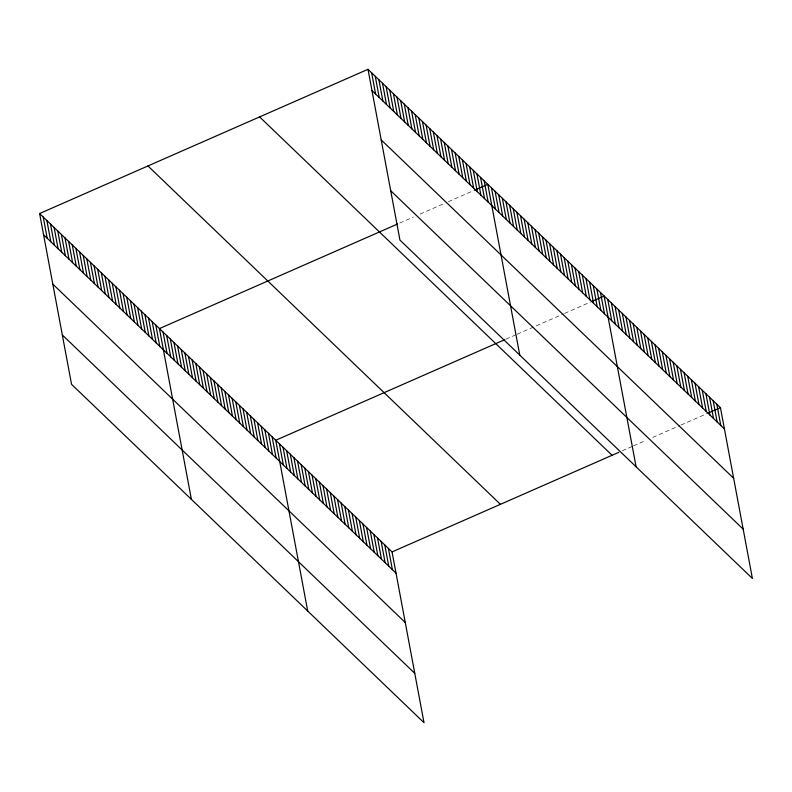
<?xml version="1.0" encoding="UTF-8"?>
<svg xmlns="http://www.w3.org/2000/svg" width="792" height="792" viewBox="0 0 792 792"><rect width="100%" height="100%" fill="white"/><g stroke="black" fill="none" stroke-linecap="round" stroke-linejoin="round"><path stroke-width="0.59" stroke-dasharray="3.96 2.97" d="M399.772 223.037L413.325 217.087M420.097 214.107L444.926 203.197M448.312 201.713L473.151 190.803M505.92 339.164L516.087 334.699M517.216 334.204L563.498 313.88M564.627 313.385L590.584 301.98M622.235 450.826L632.392 446.361M633.521 445.866L645.935 440.411M652.707 437.441L679.803 425.542M680.932 425.047L706.9 413.642"/><path stroke-width="1.19" d="M39.6 213.543L392.05 551.915L424.007 722.69L71.557 384.308L39.6 213.543L367.993 69.31L720.443 407.692L752.4 578.457L399.95 240.085L367.993 69.31M397.515 224.027L159.43 328.591L191.387 499.356M474.279 190.308L487.822 184.358L519.78 355.133M504.791 339.659L275.745 440.253L307.702 611.018M591.713 301.485L604.138 296.03L636.095 466.795M392.05 551.915L618.849 452.311M708.028 413.147L720.443 407.692M371.963 90.545L724.413 428.927M381.2 139.897L733.649 478.269M390.713 190.733L743.163 529.115M259.618 116.909L612.077 455.291M147.965 165.944L500.415 504.326M43.57 234.779L396.02 573.151M52.807 284.12L405.257 622.502M62.321 334.957L414.77 673.339M716.809 404.207L720.779 425.433M713.176 400.712L717.146 421.948M709.533 397.228L713.513 418.453M705.9 393.733L709.879 414.968M702.266 390.248L706.246 411.484M698.633 386.753L702.603 407.989M695 383.269L698.97 404.504M691.366 379.774L695.336 401.009M687.733 376.289L691.703 397.525M684.1 372.794L688.07 394.03M680.457 369.31L684.437 390.545M676.823 365.815L680.803 387.05M673.19 362.33L677.17 383.566M669.557 358.835L673.527 380.071M665.923 355.351L669.893 376.586M662.29 351.856L666.26 373.091M658.657 348.371L662.627 369.607M655.014 344.876L658.993 366.112M651.38 341.392L655.36 362.627M647.747 337.907L651.727 359.132M644.114 334.412L648.084 355.648M640.481 330.927L644.45 352.153M636.847 327.433L640.817 348.668M633.214 323.948L637.184 345.173M629.571 320.453L633.551 341.689M625.937 316.968L629.917 338.194M622.304 313.474L626.284 334.709M618.671 309.989L622.641 331.224M615.038 306.494L619.007 327.73M611.404 303.009L615.374 324.245M607.771 299.515L611.741 320.75M600.494 292.535L604.474 313.771M596.861 289.05L600.841 310.286M593.228 285.556L597.208 306.791M589.594 282.071L593.564 303.306M585.961 278.576L589.931 299.812M582.328 275.091L586.298 296.327M578.695 271.597L582.664 292.832M575.051 268.112L579.031 289.347M571.418 264.617L575.398 285.853M567.785 261.132L571.765 282.368M564.152 257.647L568.121 278.873M560.518 254.153L564.488 275.388M556.885 250.668L560.855 271.894M553.252 247.173L557.221 268.409M549.608 243.689L553.588 264.914M545.975 240.194L549.955 261.429M542.342 236.709L546.322 257.935M538.708 233.214L542.678 254.45M535.075 229.73L539.045 250.965M531.442 226.235L535.412 247.47M527.809 222.75L531.779 243.985M524.175 219.255L528.145 240.491M520.532 215.77L524.512 237.006M516.899 212.276L520.879 233.511M513.266 208.791L517.245 230.026M509.632 205.296L513.602 226.532M505.999 201.811L509.969 223.047M502.366 198.317L506.335 219.552M498.732 194.832L502.702 216.067M495.089 191.337L499.069 212.573M491.456 187.852L495.436 209.088M484.189 180.873L488.169 202.108M480.566 177.388L484.536 198.624M476.933 173.903L480.902 195.139M473.299 170.419L477.269 191.654M469.666 166.934L473.646 188.169M466.033 163.449L470.012 184.675M462.409 159.954L466.379 181.19M458.776 156.47L462.746 177.705M455.143 152.985L459.113 174.22M451.509 149.5L455.489 170.735M447.876 146.015L451.856 167.251M444.253 142.53L448.222 163.756M440.619 139.036L444.589 160.271M436.986 135.551L440.956 156.786M433.353 132.066L437.332 153.302M429.719 128.581L433.699 149.817M426.096 125.096L430.066 146.332M422.463 121.612L426.433 142.847M418.829 118.127L422.799 139.352M415.196 114.632L419.176 135.868M411.563 111.147L415.543 132.383M407.939 107.662L411.909 128.898M404.306 104.178L408.276 125.413M400.673 100.693L404.643 121.928M397.04 97.208L401.019 118.434M393.406 93.713L397.386 114.949M389.783 90.229L393.753 111.464M386.149 86.744L390.119 107.979M382.516 83.259L386.486 104.495M378.883 79.774L382.863 101.01M375.25 76.289L379.229 97.525M371.626 72.805L375.596 94.03M388.417 548.43L392.387 569.666M384.783 544.936L388.753 566.171M381.15 541.451L385.12 562.686M377.517 537.966L381.487 559.192M373.873 534.471L377.853 555.707M370.24 530.986L374.22 552.212M366.607 527.492L370.587 548.727M362.974 524.007L366.943 545.233M359.34 520.512L363.31 541.748M355.707 517.028L359.677 538.253M352.074 513.533L356.044 534.768M348.43 510.048L352.41 531.284M344.797 506.553L348.777 527.789M341.164 503.068L345.144 524.304M337.531 499.574L341.5 520.809M333.897 496.089L337.867 517.324M330.264 492.594L334.234 513.83M326.631 489.11L330.601 510.345M322.988 485.615L326.967 506.85M319.354 482.13L323.334 503.365M315.721 478.635L319.701 499.871M312.088 475.15L316.058 496.386M308.454 471.656L312.424 492.891M304.821 468.171L308.791 489.406M301.188 464.676L305.158 485.912M297.554 461.192L301.524 482.427M293.911 457.707L297.891 478.932M290.278 454.212L294.258 475.447M286.645 450.727L290.624 471.953M283.011 447.233L286.981 468.468M279.378 443.748L283.348 464.973M272.111 436.768L276.081 457.994M268.468 433.273L272.448 454.509M264.835 429.789L268.815 451.024M261.202 426.294L265.181 447.529M257.568 422.809L261.538 444.045M253.935 419.315L257.905 440.55M250.302 415.83L254.272 437.065M246.668 412.335L250.638 433.57M243.025 408.85L247.005 430.086M239.392 405.356L243.372 426.591M235.759 401.871L239.738 423.106M232.125 398.376L236.095 419.612M228.492 394.891L232.462 416.127M224.859 391.397L228.829 412.632M221.225 387.912L225.195 409.147M217.592 384.417L221.562 405.652M213.949 380.932L217.929 402.168M210.316 377.447L214.295 398.673M206.682 373.953L210.662 395.188M203.049 370.468L207.019 391.693M199.416 366.973L203.386 388.209M195.782 363.488L199.752 384.714M192.149 359.994L196.119 381.229M188.506 356.509L192.486 377.735M184.873 353.014L188.852 374.25M181.239 349.529L185.219 370.765M177.606 346.035L181.576 367.27M173.973 342.55L177.943 363.785M170.339 339.055L174.309 360.291M166.706 335.57L170.676 356.806M163.073 332.076L167.043 353.311M155.806 325.106L159.776 346.332M152.173 321.621L156.143 342.847M148.54 318.127L152.51 339.362M144.906 314.642L148.886 335.877M141.273 311.157L145.253 332.392M137.65 307.672L141.62 328.908M134.016 304.187L137.986 325.423M130.383 300.703L134.353 321.928M126.75 297.208L130.73 318.443M123.116 293.723L127.096 314.959M119.493 290.238L123.463 311.474M115.86 286.753L119.83 307.989M112.226 283.269L116.196 304.504M108.593 279.784L112.573 301.01M104.96 276.299L108.94 297.525M101.336 272.804L105.306 294.04M97.703 269.32L101.673 290.555M94.07 265.835L98.04 287.07M90.436 262.35L94.416 283.585M86.803 258.865L90.783 280.101M83.18 255.38L87.15 276.606M79.546 251.886L83.516 273.121M75.913 248.401L79.883 269.636M72.28 244.916L76.26 266.152M68.647 241.431L72.626 262.667M65.023 237.946L68.993 259.182M61.39 234.462L65.36 255.687M57.757 230.967L61.727 252.202M54.123 227.482L58.103 248.718M50.49 223.997L54.47 245.233M46.867 220.513L50.837 241.748M43.233 217.028L47.203 238.263"/></g></svg>
